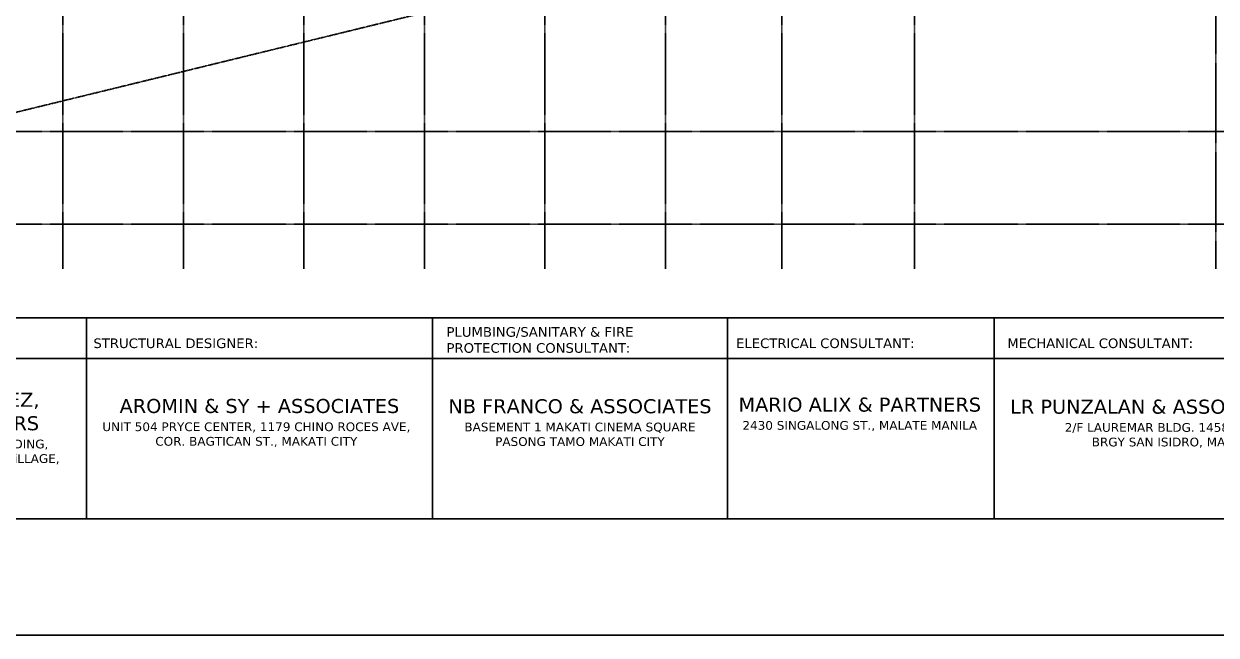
# Model space of a CAD drawing. Header units: inches. Extents: x -189245 to 740841, y -215444 to 469401.
# Drawn here: x -25916 to 3769, y -152678 to -137452 of the extents above; entities that cross this region are included whole.
import ezdxf

# ---------------------------------------------------------------- set-up
doc = ezdxf.new("R2010")
doc.units = ezdxf.units.IN
doc.header["$LTSCALE"] = 10
doc.header["$MEASUREMENT"] = 0
doc.linetypes.add('GRID NORMAL$0$GRID BASEMENT$0$GRID GROUND$0$GRID$0$$0$PHANTOM', pattern=[2.5, 1.25, -0.25, 0.25, -0.25, 0.25, -0.25])
doc.layers.add('3', color=252, linetype='Continuous')
doc.layers.add('A-GRID', color=8, linetype='Continuous')
doc.layers.add('DEFPOINT', color=7, linetype='Continuous', plot=False)
doc.layers.add('DEFPOINT @ 1', color=7, linetype='Continuous', plot=False)
doc.styles.add('loudet_font200', font='romans.shx')

msp = doc.modelspace()

# ---------------------------------------------------------------- linework, layer by layer
at = {"layer": '3', "color": 251, "linetype": 'GRID NORMAL$0$GRID BASEMENT$0$GRID GROUND$0$GRID$0$$0$PHANTOM', "flags": 128}
msp.add_lwpolyline([(7365.33214, -102410.09833), (6901.34932, -111087.70284), (7283.00817, -123191.68716), (8258.22275, -131262.98548), (-46405.56199, -144611.52616), (-47662.69608, -137766.00106), (-48617.76909, -130468.23184), (-49198.13495, -123131.14962), (-49401.71809, -115793.97347), (-49225.53343, -108466.09117), (-48670.94761, -101137.04386), (-47743.29586, -93855.89956), (-46509.51481, -87006.12699), (7384.28652, -102402.90192)], dxfattribs=at)
at = {"layer": 'A-GRID', "linetype": 'GRID NORMAL$0$GRID BASEMENT$0$GRID GROUND$0$GRID$0$$0$PHANTOM'}
for p, q in [((-24942.0004, -82882.74088), (-24942.0004, -143550.89361)), ((-21942.0004, -82882.74088), (-21942.0004, -143550.89361)), ((-18942.0004, -82882.74088), (-18942.0004, -143550.89361)), ((-15942.0004, -82882.74088), (-15942.0004, -143550.89361)), ((-12942.0004, -82882.74088), (-12942.0004, -143550.89361)), ((-9942.0004, -82882.74088), (-9942.0004, -143550.89361)), ((-7042.0004, -82882.74088), (-7042.0004, -143550.89361)), ((-3742.0004, -82882.74088), (-3742.0004, -143550.89361)), ((3757.9996, -143550.89361), (3757.9996, -82882.74088)), ((8258.22275, -140130.8569), (-53786.76847, -140130.8569)), ((8258.22275, -142443.8569), (-53786.76847, -142443.8569))]:
    msp.add_line(p, q, dxfattribs=at)
at = {"layer": 'DEFPOINT', "color": 5}
msp.add_line((-68152.06827, -144778.22268), (27047.93173, -144778.22268), dxfattribs=at)
at = {"layer": 'DEFPOINT'}
for p, q in [((-24356.5935, -149778.22268), (-24356.5935, -144778.22268)), ((-15743.64709, -149778.22268), (-15743.64709, -144778.22268)), ((-8394.61072, -149778.22268), (-8394.61072, -144778.22268)), ((-1758.32149, -149778.22268), (-1758.32149, -144778.22268)), ((-68152.06827, -145786.75492), (27047.93173, -145786.75492))]:
    msp.add_line(p, q, dxfattribs=at)
at = {"layer": 'DEFPOINT', "color": 2}
msp.add_lwpolyline([(-74245.06827, -152678.22268), (30754.93173, -152678.22268), (30754.93173, -78428.22268), (-74245.06827, -78428.22268)], close=True, dxfattribs=at)
at = {"layer": 'DEFPOINT', "color": 5}
msp.add_lwpolyline([(-68152.06827, -149778.22268), (27047.93173, -149778.22268), (27047.93173, -81328.22268), (-68152.06827, -81328.22268)], close=True, dxfattribs=at)

# ---------------------------------------------------------------- texts
at = {"layer": 'DEFPOINT', "linetype": 'Continuous', "char_height": 239.5008, "attachment_point": 1, "style": 'loudet_font200'}
for s, insert, width in [('{\\fVerdana|b0|i0|c0|p34;PLUMBING/SANITARY & FIRE PROTECTION CONSULTANT:}', (-15392.6095, -145005.93253), 6754.4897056), ('{\\fVerdana|b0|i0|c0|p34;STRUCTURAL DESIGNER:}', (-24184.26919, -145287.82213), 4464.9539396), ('{\\fVerdana|b0|i0|c0|p34;ELECTRICAL CONSULTANT:}', (-8184.73559, -145287.82213), 6754.4897056), ('{\\fVerdana|b0|i0|c0|p34;MECHANICAL CONSULTANT:}', (-1430.55474, -145287.82213), 6754.4897056)]:
    msp.add_mtext(s, dxfattribs=dict(at, insert=insert, width=width))
at = {"layer": 'DEFPOINT @ 1', "linetype": 'Continuous', "char_height": 388.8, "attachment_point": 5, "style": 'loudet_font200'}
for s, insert in [('{\\fVerdana|b0|i0|c0|p34;\\H0.90021x;PIMENTEL, RODRIGUEZ,\\PSIMBULAN & PARTNERS\\H1.1108x;\\P\\H0.56x;UNIT 14A & B WORLD CENTRE BUILDING,\\P330 SEN. GIL PUYAT AVE, SALCEDO ViLLAGE, \\PMAKATI CITY}', (-28398.74879, -147698.60204)), ('{\\fVerdana|b0|i0|c0|p34;\\H0.90021x; AROMIN & SY + ASSOCIATES\\H1.1109x;\\P\\H0.56x;UNIT 504 PRYCE CENTER, 1179 CHINO ROCES AVE,\\PCOR. BAGTICAN ST., MAKATI CITY}', (-20127.83375, -147394.34258)), ('{\\fVerdana|b0|i0|c0|p34;\\H0.90021x;NB FRANCO & ASSOCIATES\\H1.1109x;\\P\\H0.56x;BASEMENT 1 MAKATI CINEMA SQUARE\\PPASONG TAMO MAKATI CITY}', (-12070.92442, -147385.65744)), ('{\\fVerdana|b0|i0|c0|p34;\\H0.90021x;MARIO ALIX & PARTNERS\\H1.1109x;\\P\\H0.56x;2430 SINGALONG ST., MALATE MANILA}', (-5104.61426, -147178.8868)), ('{\\fVerdana|b0|i0|c0|p34;\\H0.90021x;LR PUNZALAN & ASSOCIATES (LRPA)\\H1.1109x;\\P\\H0.56x;2/F LAUREMAR BLDG. 1458 NEWTON ST.\\PBRGY SAN ISIDRO, MAKATI CITY}', (3046.91529, -147411.88636))]:
    msp.add_mtext(s, dxfattribs=dict(at, insert=insert))

doc.saveas('drawing.dxf')
